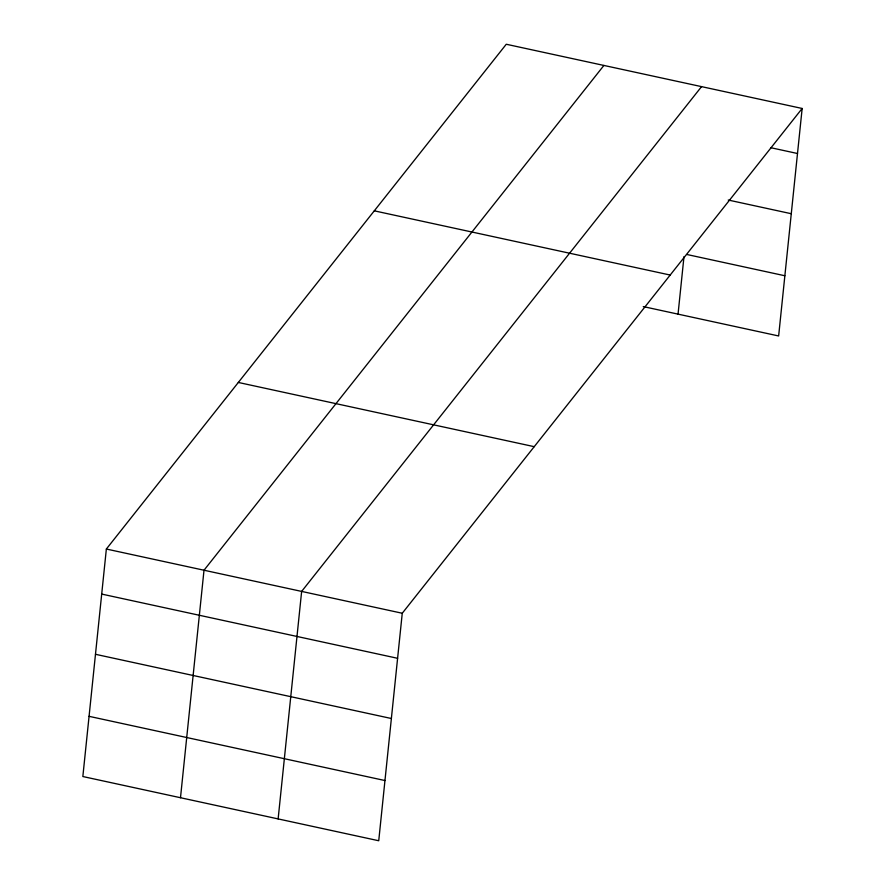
<?xml version="1.0" encoding="UTF-8"?>
<svg xmlns="http://www.w3.org/2000/svg" width="885" height="885" viewBox="0 0 885 885"><rect width="100%" height="100%" fill="white"/><g stroke="black" fill="none" stroke-linecap="round" stroke-linejoin="round"><path stroke-width="1.33" d="M106.355 549.032L82.847 776.532L378.736 840.75L402.255 613.25L802.153 108.468L506.264 44.25L106.355 549.032L402.255 613.25M180.496 797.728L204.004 570.228L603.902 65.446M278.133 818.913L301.641 591.412L701.551 86.63M678.043 314.131L683.983 256.661M802.153 108.468L778.645 335.968L643.262 306.586M770.669 147.684L797.496 153.503M728.233 200.032L791.278 213.716M686.948 254.504L784.862 275.755M374.289 210.829L670.188 275.047M238.319 382.453L534.219 446.671M101.698 594.078L397.597 658.296M95.48 654.292L391.369 718.509M89.064 716.33L384.964 780.537"/></g></svg>
